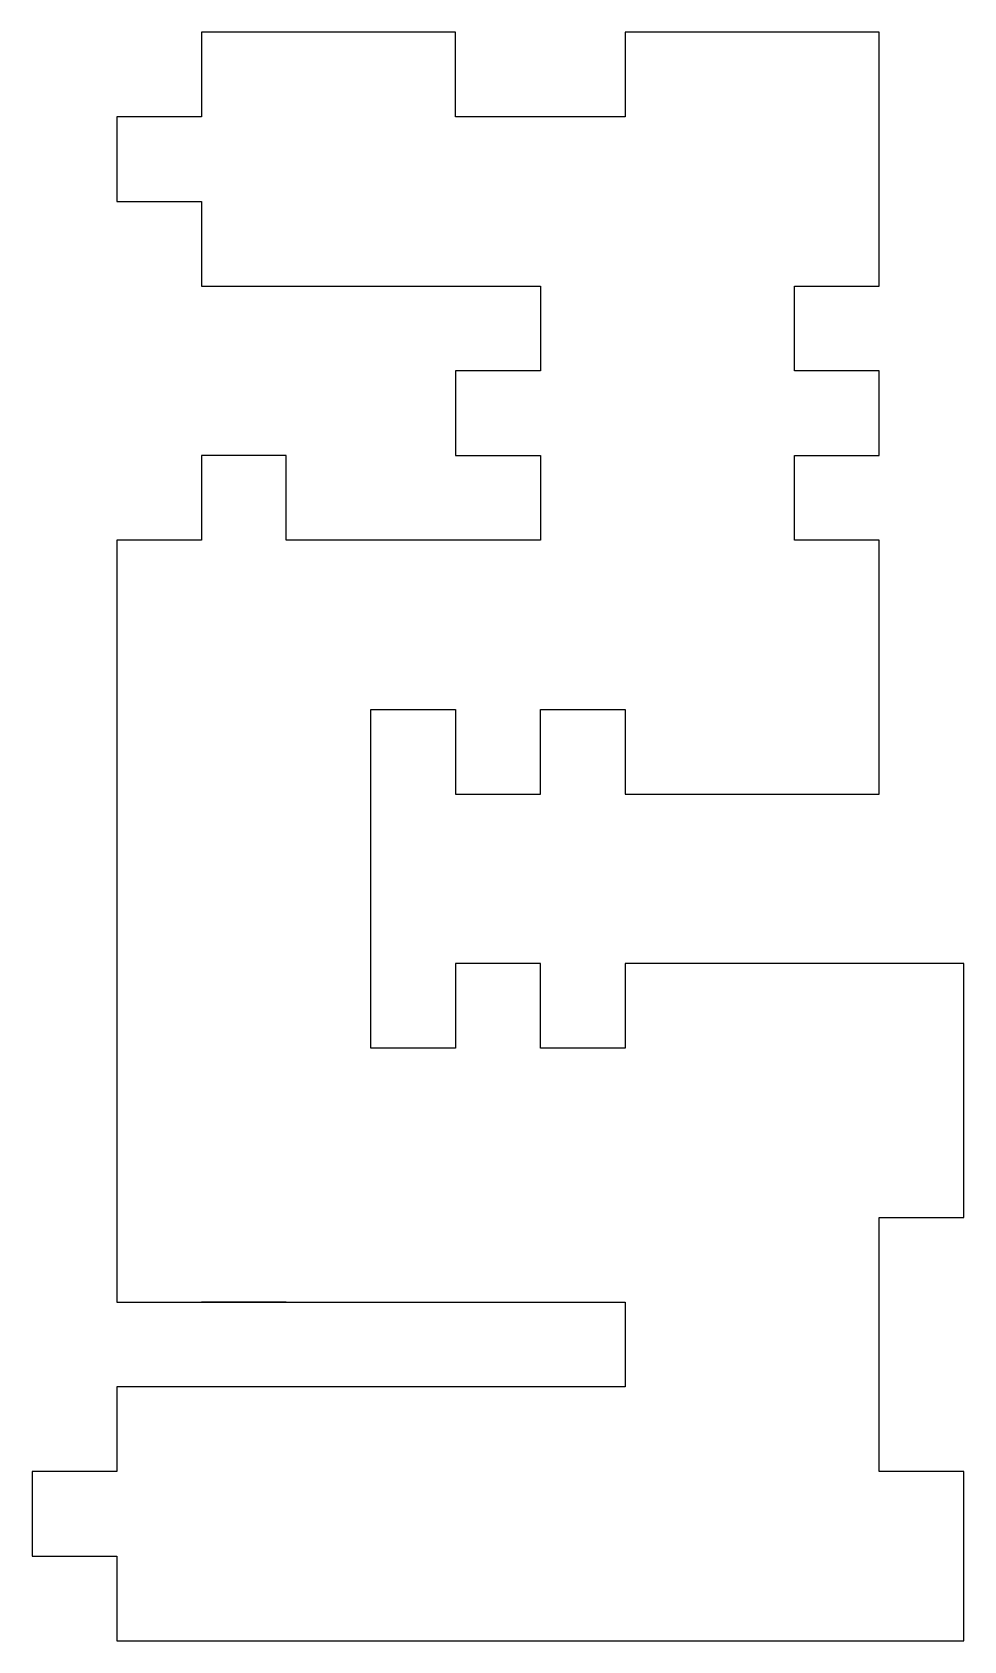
# Model space of a CAD drawing. Header units: metres. Extents: x -4 to 7, y 0 to 19.
import ezdxf

# ---------------------------------------------------------------- set-up
doc = ezdxf.new("R2010")
doc.units = ezdxf.units.M
doc.layers.get('0').update_dxf_attribs({"lineweight": 25, "true_color": 0xffffff})

msp = doc.modelspace()

# ---------------------------------------------------------------- linework, layer by layer
for p, q in [((1, 19), (-2, 19)), ((-2, 19), (-2, 18)), ((1, 18), (1, 19)), ((6, 19), (3, 19)), ((3, 19), (3, 18)), ((6, 16), (6, 19)), ((-2, 18), (-3, 18)), ((-3, 18), (-3, 17)), ((3, 18), (1, 18)), ((-3, 17), (-2, 17)), ((-2, 17), (-2, 16)), ((-2, 16), (2, 16)), ((2, 16), (2, 15)), ((5, 15), (5, 16)), ((5, 16), (6, 16)), ((2, 15), (1, 15)), ((1, 15), (1, 14)), ((6, 15), (5, 15)), ((6, 14), (6, 15)), ((-1, 14), (-2, 14)), ((-2, 14), (-2, 13)), ((-1, 13), (-1, 14)), ((1, 14), (2, 14)), ((2, 14), (2, 13)), ((5, 13), (5, 14)), ((5, 14), (6, 14)), ((-3, 13), (-3, 4)), ((-2, 13), (-3, 13)), ((2, 13), (-1, 13)), ((6, 13), (5, 13)), ((6, 10), (6, 13)), ((0, 7), (0, 11)), ((0, 11), (1, 11)), ((1, 11), (1, 10)), ((2, 10), (2, 11)), ((2, 11), (3, 11)), ((3, 11), (3, 10)), ((1, 10), (2, 10)), ((3, 10), (6, 10)), ((2, 8), (1, 8)), ((1, 8), (1, 7)), ((2, 7), (2, 8)), ((7, 8), (3, 8)), ((3, 8), (3, 7)), ((7, 5), (7, 8)), ((1, 7), (0, 7)), ((3, 7), (2, 7)), ((6, 2), (6, 5)), ((6, 5), (7, 5)), ((-3, 4), (3, 4)), ((-1, 4), (-2, 4)), ((3, 4), (3, 3)), ((3, 3), (-3, 3)), ((-3, 3), (-3, 2)), ((-3, 2), (-4, 2)), ((-4, 2), (-4, 1)), ((7, 2), (6, 2)), ((7, 0), (7, 2)), ((-4, 1), (-3, 1)), ((-3, 1), (-3, 0)), ((-3, 0), (0, 0)), ((0, 0), (7, 0))]:
    msp.add_line(p, q)

doc.saveas('drawing.dxf')
